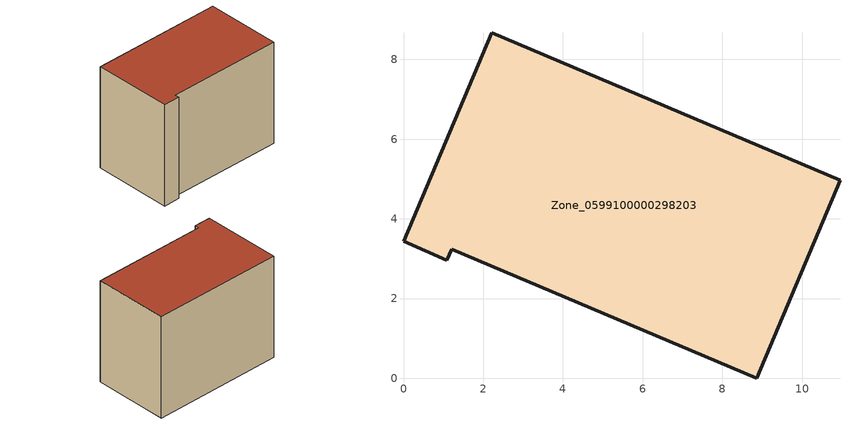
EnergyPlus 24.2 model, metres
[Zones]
Zone_0599100000298203
 floor ground (C_G): 0,3.44 2.21,8.67 10.95,4.97 8.86,0 1.21,3.24 1.09,2.96 z0
 wall outside (C_F): 2.21,8.67 0,3.44 1.09,2.96 1.21,3.24 8.86,0 10.95,4.97 2.21,8.67 z0:7.49
 roof outside (C_R): 10.95,4.97 2.21,8.67 0,3.44 1.09,2.96 1.21,3.24 8.86,0 z7.49
[BUILDING]
Pand.0599100000298203: North Axis=0; Terrain=City; Loads Convergence Tolerance Value=0.04; Temperature Convergence Tolerance Value=0.4; Solar Distribution=FullExterior; Maximum Number of Warmup Days=25; Minimum Number of Warmup Days=1
[Site:Location]
Rotterdam.The.Hague.AP_ZH_NLD Design_Conditions: Latitude=51.96; Longitude=4.45; Time Zone=1; Elevation=-4.5
[SITE:GROUNDTEMPERATURE:BUILDINGSURFACE]
18, 18, 18, 18, 18, 18, 18, 18, 18, 18, 18, 18
[MATERIAL] Thermal Absorptance=0.9; Solar Absorptance=0.7; Visible Absorptance=0.7
Name | Roughness | Thickness | Conductivity | Density | Specific Heat
G.TI.1975-1991 | MediumSmooth | 0.15 | 0.288461 | 540 | 1210
F.TI.1975-1991 | Rough | 0.3 | 0.230769 | 1920 | 840
R.TI.1975-1991 | MediumRough | 0.2 | 0.153846 | 1500 | 1000
[CONSTRUCTION]
C_G: G.TI.1975-1991
C_F: F.TI.1975-1991
C_R: R.TI.1975-1991
[ZONE]
Zone_0599100000298203: Type=1; Multiplier=1; Ceiling Height=Autocalculate; Volume=Autocalculate; Floor Area=autocalculate; Part of Total Floor Area=Yes
[ZONEINFILTRATION:DESIGNFLOWRATE]
Infil_Zone_0599100000298203: Zone or ZoneList or Space or SpaceList=Zone_0599100000298203; Schedule=AlwaysOn; Design Flow Rate Calculation Method=Flow/Area; Flow Rate per Floor Area=0.003; Constant Term Coefficient=1; Temperature Term Coefficient=0; Velocity Term Coefficient=0; Velocity Squared Term Coefficient=0
[HVACTEMPLATE:ZONE:IDEALLOADSAIRSYSTEM]
Zone_0599100000298203: Maximum Heating Supply Air Temperature=50; Minimum Cooling Supply Air Temperature=13; Maximum Heating Supply Air Humidity Ratio=0.0156; Minimum Cooling Supply Air Humidity Ratio=0.0077; Heating Limit=NoLimit; Cooling Limit=NoLimit; Dehumidification Control Type=ConstantSensibleHeatRatio; Cooling Sensible Heat Ratio=0.7; Dehumidification Setpoint=60; Humidification Control Type=None; Humidification Setpoint=30; Outdoor Air Method=None; Outdoor Air Flow Rate per Person=0.00944; Outdoor Air Flow Rate per Zone Floor Area=0; Outdoor Air Flow Rate per Zone=0; Demand Controlled Ventilation Type=None; Outdoor Air Economizer Type=NoEconomizer; Heat Recovery Type=None; Sensible Heat Recovery Effectiveness=0.7; Latent Heat Recovery Effectiveness=0.65
[ZONECONTROL:THERMOSTAT]
ThermostatControl_Zone_0599100000298203: Zone or ZoneList=Zone_0599100000298203; Control Type Schedule=DualSetpointControlType; Control 1=Thermostat_Zone_0599100000298203; Temperature Difference Between Cutout And Setpoint=0
[THERMOSTATSETPOINT:DUALSETPOINT]
Thermostat_Zone_0599100000298203: Heating Setpoint Temperature Schedule=HeatingSetpoint_Zone_0599100000298203; Cooling Setpoint Temperature Schedule=CoolingSetpoint_Zone_0599100000298203
[SCHEDULE:COMPACT]
HeatingSetpoint_Zone_0599100000298203: Through: 12/31, For: AllDays, Until: 24:00, 21
CoolingSetpoint_Zone_0599100000298203: Through: 12/31, For: AllDays, Until: 24:00, 24
DualSetpointControlType: Through: 12/31, For: AllDays, Until: 24:00, 4
AlwaysOn: Through: 12/31, For: AllDays, Until: 24:00, 1
